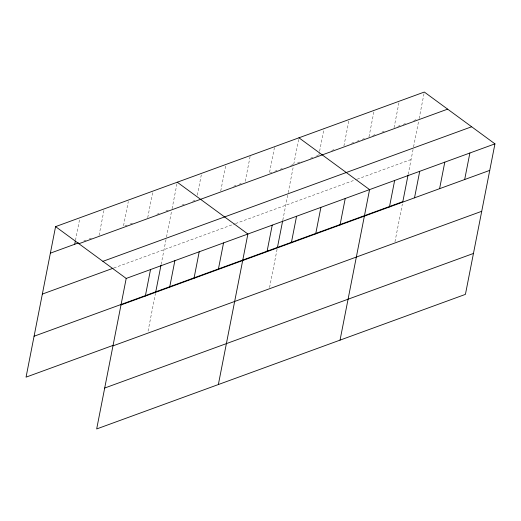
<?xml version="1.0" encoding="UTF-8"?>
<svg xmlns="http://www.w3.org/2000/svg" width="521" height="521" viewBox="0 0 521 521"><rect width="100%" height="100%" fill="white"/><g stroke="black" fill="none" stroke-linecap="round" stroke-linejoin="round"><path stroke-width="0.39" stroke-dasharray="2.6 1.95" d="M75.48 240.37L79.765 218.527M99.049 235.394L103.946 210.425M123.542 225.73L128.29 201.542M147.723 217.628L152.627 192.659M148.049 331.161L155.46 293.388M161.126 264.492L166.349 237.856M166.505 237.075L171.598 211.103M172.067 208.745L177.27 182.22M197.322 195.18L201.301 174.893M220.741 190.979L225.639 166.017M245.228 181.321L250.282 155.571M274.463 147.469L269.416 173.213L271.695 172.386M269.578 287.533L277.302 248.191M282.812 220.083L288.041 193.447M288.191 192.659L293.29 166.694M293.753 164.336L298.956 137.804M318.826 155.18L319.438 152.06M319.594 151.279L324.029 128.654M343.899 146.03L349.109 119.504M368.979 136.88L374.182 110.354M394.052 127.73L399.255 101.198M394.957 241.777L402.368 204.011M408.19 174.327L413.413 147.69M413.57 146.902L418.663 120.937M419.125 118.58L424.179 92.829M83.842 240.943L86.121 240.109M89.163 239.002L91.449 238.169M124.91 225.951L127.189 225.124M130.23 224.01L132.516 223.177M156.854 214.294L159.133 213.46M165.978 210.966L168.263 210.132M181.953 205.137L184.232 204.304M192.601 201.249L194.88 200.416M233.668 186.264L235.948 185.43M238.989 184.317L241.275 183.483M274.736 171.272L277.022 170.439M280.064 169.332L282.343 168.498M290.711 165.444L292.991 164.61M297.55 162.949L302.108 161.282M310.47 158.234L312.75 157.401M315.785 156.293L318.064 155.46M331.747 150.465L334.026 149.638M351.499 143.255L353.779 142.428M356.82 141.315L359.099 140.488M362.141 139.374L364.42 138.54M372.775 135.493L375.055 134.659M381.893 132.165L384.172 131.331M397.849 126.343L400.128 125.509M403.169 124.402L405.449 123.568M413.811 120.52L416.09 119.687M113.839 267.983L234.769 223.848M235.531 223.568L356.39 179.458M357.152 179.185L411.102 159.491"/><path stroke-width="0.78" d="M494.95 143.855L126.199 278.435L96.672 428.952L465.422 294.372L494.95 143.855L424.328 92.048L55.578 226.628L26.05 377.145L113.513 345.221M74.711 244.271L75.324 241.151M145.333 296.078L150.536 269.552M155.766 291.819L160.976 265.274M169.67 287.195L174.874 260.669M194.007 278.312L199.211 251.786M218.345 269.435L223.548 242.903M218.358 384.537L247.885 234.02L177.27 182.22M267.019 251.669L272.223 225.144M277.452 247.403L282.662 220.865M291.356 242.786L296.56 216.261M315.693 233.903L320.897 207.378M340.031 225.02L345.234 198.494M340.044 340.128L369.571 189.611L298.956 137.804M389.447 206.987L394.651 180.461M408.034 175.108L402.831 201.647L34.08 336.227M414.521 197.837L419.724 171.311M439.594 188.687L444.797 162.155M464.673 179.537L469.877 153.005M50.374 253.154L78.515 242.884M78.886 243.724L447.637 109.143M102.897 261.34L471.648 126.759M42.351 294.072L113.077 268.256M120.996 304.961L489.747 170.38M112.966 345.879L481.717 211.298M104.695 388.034L473.446 253.453M55.578 226.628L126.199 278.435"/></g></svg>
